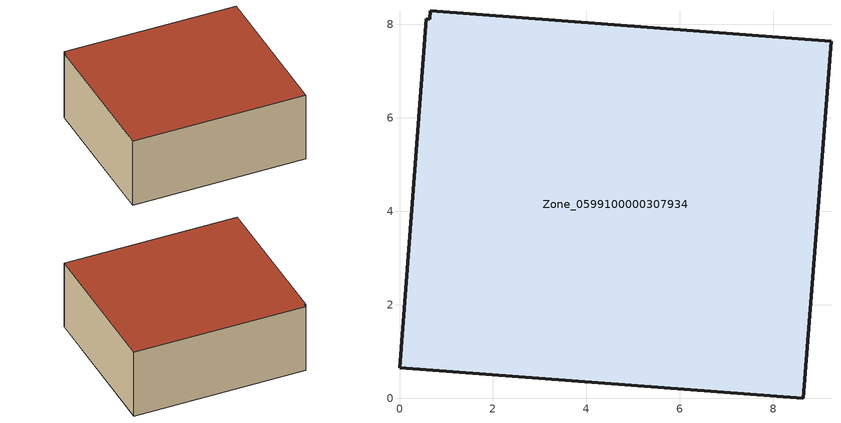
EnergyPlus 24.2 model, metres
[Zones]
Zone_0599100000307934
 floor ground (C_G): 0.66,8.29 9.23,7.63 8.64,0 0,0.65 0.58,8.12 0.65,8.11 z0
 wall outside (C_F): 8.64,0 9.23,7.63 0.66,8.29 0.65,8.11 0.58,8.12 0,0.65 8.64,0 z0:3.57
 roof outside (C_R): 9.23,7.63 0.66,8.29 0.65,8.11 0.58,8.12 0,0.65 8.64,0 z3.57
[BUILDING]
Pand.0599100000307934: North Axis=0; Terrain=City; Loads Convergence Tolerance Value=0.04; Temperature Convergence Tolerance Value=0.4; Solar Distribution=FullExterior; Maximum Number of Warmup Days=25; Minimum Number of Warmup Days=1
[Site:Location]
Rotterdam.The.Hague.AP_ZH_NLD Design_Conditions: Latitude=51.96; Longitude=4.45; Time Zone=1; Elevation=-4.5
[SITE:GROUNDTEMPERATURE:BUILDINGSURFACE]
18, 18, 18, 18, 18, 18, 18, 18, 18, 18, 18, 18
[MATERIAL] Thermal Absorptance=0.9; Solar Absorptance=0.7; Visible Absorptance=0.7
Name | Roughness | Thickness | Conductivity | Density | Specific Heat
G.TI.1946-1964 | MediumSmooth | 0.15 | 1 | 540 | 1210
F.TI.1946-1964 | Rough | 0.3 | 0.857143 | 1920 | 840
R.TI.1946-1964 | MediumRough | 0.2 | 0.277778 | 1500 | 1000
[CONSTRUCTION]
C_G: G.TI.1946-1964
C_F: F.TI.1946-1964
C_R: R.TI.1946-1964
[ZONE]
Zone_0599100000307934: Type=1; Multiplier=1; Ceiling Height=Autocalculate; Volume=Autocalculate; Floor Area=autocalculate; Part of Total Floor Area=Yes
[ZONEINFILTRATION:DESIGNFLOWRATE]
Infil_Zone_0599100000307934: Zone or ZoneList or Space or SpaceList=Zone_0599100000307934; Schedule=AlwaysOn; Design Flow Rate Calculation Method=Flow/Area; Flow Rate per Floor Area=0.003; Constant Term Coefficient=1; Temperature Term Coefficient=0; Velocity Term Coefficient=0; Velocity Squared Term Coefficient=0
[HVACTEMPLATE:ZONE:IDEALLOADSAIRSYSTEM]
Zone_0599100000307934: Maximum Heating Supply Air Temperature=50; Minimum Cooling Supply Air Temperature=13; Maximum Heating Supply Air Humidity Ratio=0.0156; Minimum Cooling Supply Air Humidity Ratio=0.0077; Heating Limit=NoLimit; Cooling Limit=NoLimit; Dehumidification Control Type=ConstantSensibleHeatRatio; Cooling Sensible Heat Ratio=0.7; Dehumidification Setpoint=60; Humidification Control Type=None; Humidification Setpoint=30; Outdoor Air Method=None; Outdoor Air Flow Rate per Person=0.00944; Outdoor Air Flow Rate per Zone Floor Area=0; Outdoor Air Flow Rate per Zone=0; Demand Controlled Ventilation Type=None; Outdoor Air Economizer Type=NoEconomizer; Heat Recovery Type=None; Sensible Heat Recovery Effectiveness=0.7; Latent Heat Recovery Effectiveness=0.65
[ZONECONTROL:THERMOSTAT]
ThermostatControl_Zone_0599100000307934: Zone or ZoneList=Zone_0599100000307934; Control Type Schedule=DualSetpointControlType; Control 1=Thermostat_Zone_0599100000307934; Temperature Difference Between Cutout And Setpoint=0
[THERMOSTATSETPOINT:DUALSETPOINT]
Thermostat_Zone_0599100000307934: Heating Setpoint Temperature Schedule=HeatingSetpoint_Zone_0599100000307934; Cooling Setpoint Temperature Schedule=CoolingSetpoint_Zone_0599100000307934
[SCHEDULE:COMPACT]
HeatingSetpoint_Zone_0599100000307934: Through: 12/31, For: AllDays, Until: 24:00, 21
CoolingSetpoint_Zone_0599100000307934: Through: 12/31, For: AllDays, Until: 24:00, 24
DualSetpointControlType: Through: 12/31, For: AllDays, Until: 24:00, 4
AlwaysOn: Through: 12/31, For: AllDays, Until: 24:00, 1
